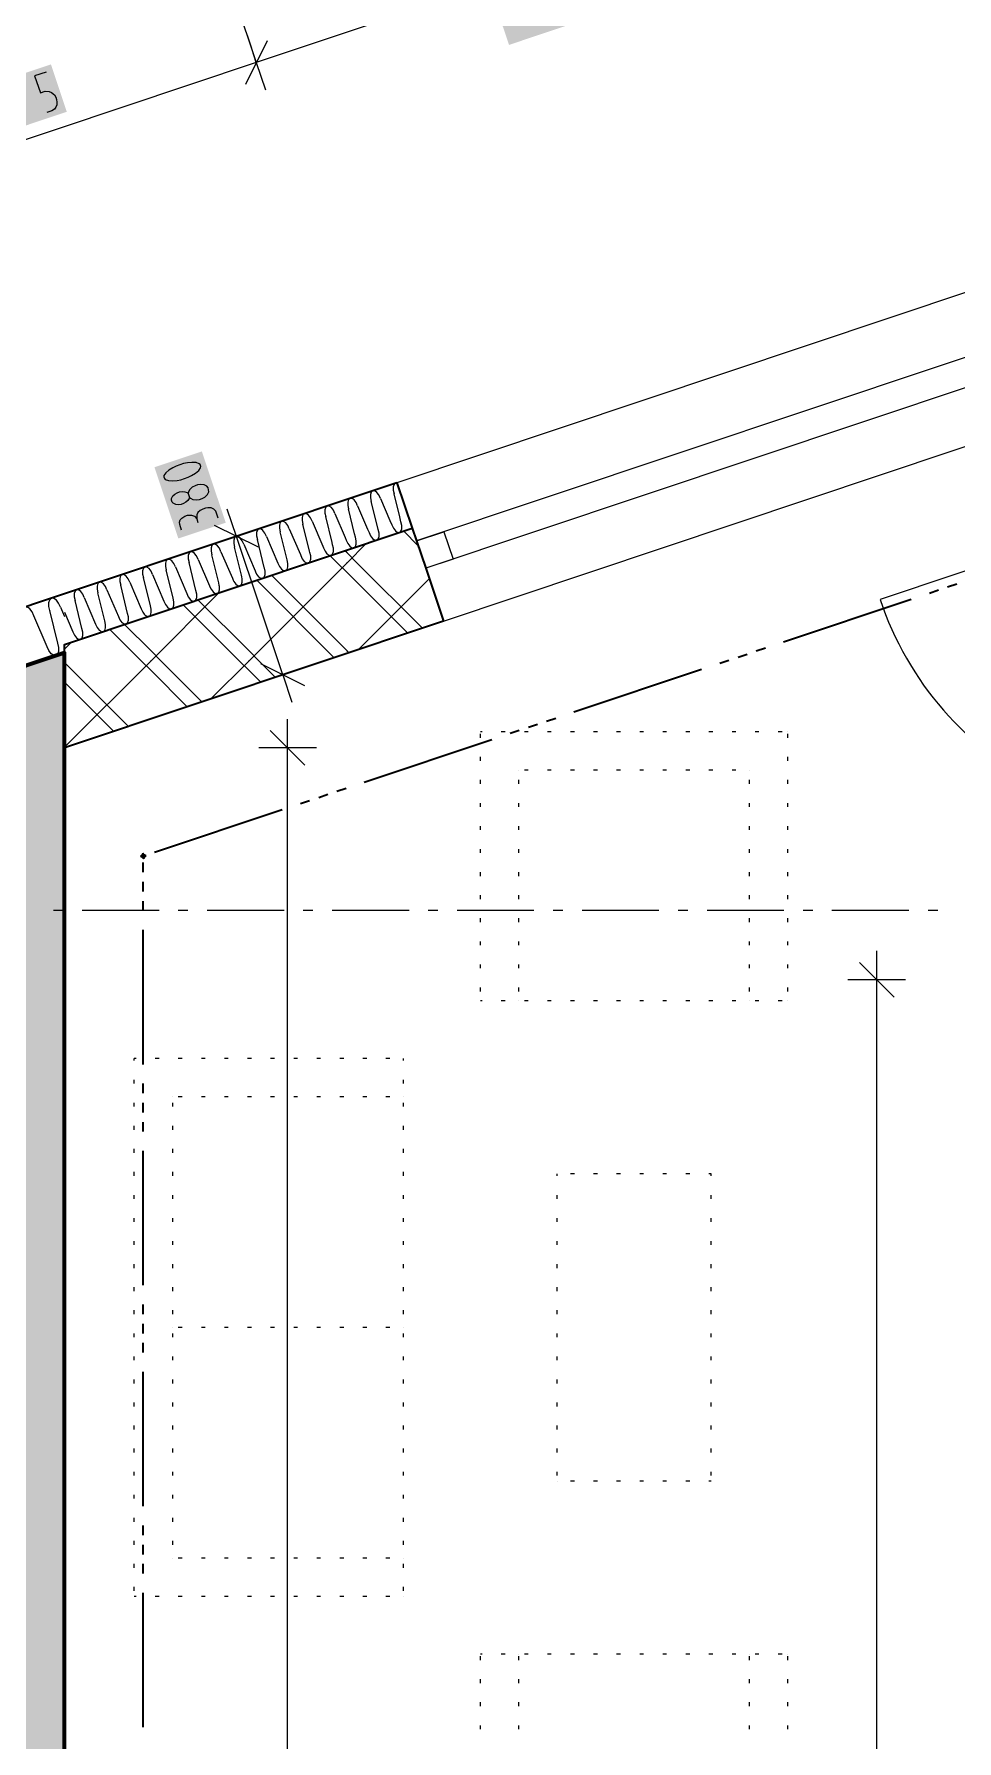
# Model space of a CAD drawing. Header units: millimetres. Extents: x 0 to 594, y 0 to 420.
# Drawn here: x 221.93 to 246.53, y 309.75 to 355.28 of the extents above; entities that cross this region are included whole.
import ezdxf

# ---------------------------------------------------------------- set-up
doc = ezdxf.new("R2010")
doc.units = ezdxf.units.MM
doc.header["$LTSCALE"] = 8
for name, color, linetype in [('PDF_Dvere', 7, 'Continuous'), ('PDF_Koty delkove', 7, 'Continuous'), ('PDF_Nabytek', 7, 'Continuous'), ('PDF_Okna', 7, 'Continuous'), ('PDF_Osy hlavni', 7, 'Continuous'), ('PDF_Pozarni useky', 7, 'Continuous'), ('PDF_Steny obvodove nosne', 7, 'Continuous'), ('PDF_Steny sendvic', 7, 'Continuous'), ('PDF_Zatepleni', 7, 'Continuous')]:
    doc.layers.add(name, color=color, linetype=linetype)

msp = doc.modelspace()

# ---------------------------------------------------------------- linework, layer by layer
at = {"layer": 'PDF_Dvere', "lineweight": 25}
msp.add_lwpolyline([(252.742, 342.964), (244.48, 340.199, 0.414214), (255.507, 334.702)], format="xyb", dxfattribs=at)
at = {"layer": 'PDF_Koty delkove', "lineweight": 18}
for points in [[(249.041, 361.61), (245.347, 360.373), (243.787, 359.851), (243.16, 359.641), (227.852, 354.517), (215.452, 350.366)], [(227.852, 354.517), (227.738, 354.857), (227.418, 355.812)], [(228.143, 355.101), (227.561, 353.933)], [(227.608, 355.246), (227.852, 354.517), (228.096, 353.788)], [(222.254, 354.265), (221.943, 354.161), (222.095, 353.708), (222.225, 353.751), (222.326, 353.748), (222.394, 353.717), (222.473, 353.654), (222.508, 353.594), (222.529, 353.529), (222.538, 353.459), (222.534, 353.387), (222.511, 353.325), (222.471, 353.275), (222.398, 353.232), (222.268, 353.189)], [(226.027, 342.835), (225.972, 342.788), (225.911, 342.753), (225.846, 342.731), (225.777, 342.723), (225.704, 342.726), (225.637, 342.762), (225.609, 342.796), (225.592, 342.847), (225.594, 342.892), (225.625, 342.96), (225.682, 343.008), (225.742, 343.042), (225.807, 343.064), (225.876, 343.073), (225.949, 343.068), (226.011, 343.046), (226.036, 343.026)], [(226.071, 342.921), (226.063, 342.89), (226.027, 342.835)], [(225.861, 342.043), (225.809, 342.199), (225.807, 342.256), (225.823, 342.319), (225.863, 342.361), (225.95, 342.419), (226.015, 342.441), (226.121, 342.448), (226.204, 342.417), (226.262, 342.35), (226.296, 342.247)], [(226.833, 342.368), (226.772, 342.55), (226.718, 342.603), (226.651, 342.639), (226.562, 342.638), (226.493, 342.629), (226.428, 342.608), (226.351, 342.567), (226.296, 342.52), (226.265, 342.452), (226.262, 342.35)], [(227.323, 341.879), (227.079, 342.608)], [(228.052, 342.123), (227.323, 341.879), (226.594, 341.635)], [(227.907, 341.588), (226.739, 342.17)], [(228.559, 338.186), (227.323, 341.879)], [(229.288, 338.43), (228.559, 338.186), (227.83, 337.942)], [(229.143, 337.895), (227.976, 338.477)], [(228.559, 338.186), (228.803, 337.457)], [(228.685, 336.238), (228.685, 337.006)], [(229.146, 335.776), (228.223, 336.699)], [(229.453, 336.238), (228.685, 336.238), (227.916, 336.238)], [(228.685, 243.7), (228.685, 246.313), (228.685, 254.821), (228.685, 256.41), (228.685, 266.147), (228.685, 267.685), (228.685, 269.171), (228.685, 336.238)], [(244.853, 329.594), (243.931, 330.516)], [(244.392, 330.055), (244.392, 330.824)], [(245.161, 330.055), (244.392, 330.055), (243.623, 330.055)], [(244.392, 243.7), (244.392, 246.467), (244.392, 266.147), (244.392, 267.685), (244.392, 269.171), (244.392, 330.055)]]:
    msp.add_lwpolyline(points, dxfattribs=at)
for points in [[(225.913, 343.821), (225.719, 343.756), (225.627, 343.711), (225.522, 343.647), (225.438, 343.575), (225.39, 343.502), (225.383, 343.471), (225.4, 343.419), (225.425, 343.398), (225.507, 343.368), (225.617, 343.362), (225.74, 343.373), (225.841, 343.392), (226.035, 343.457), (226.128, 343.503), (226.233, 343.568), (226.317, 343.639), (226.365, 343.712), (226.372, 343.745), (226.355, 343.796), (226.33, 343.817), (226.247, 343.846), (226.137, 343.853), (226.015, 343.84)], [(226.284, 343.252), (226.219, 343.231), (226.143, 343.19), (226.075, 343.125), (226.044, 343.057), (226.036, 343.026), (226.071, 342.921), (226.096, 342.901), (226.162, 342.865), (226.256, 342.853), (226.341, 342.867), (226.406, 342.889), (226.482, 342.929), (226.551, 342.995), (226.582, 343.064), (226.581, 343.121), (226.564, 343.173), (226.53, 343.219), (226.464, 343.255), (226.369, 343.266)]]:
    msp.add_lwpolyline(points, close=True, dxfattribs=at)
at = {"layer": 'PDF_Koty delkove', "color": 7, "lineweight": 18, "true_color": 0xffffff, "transparency": 33554559}
for points in [[(234.588, 354.988), (237.109, 355.832), (234.165, 356.252), (236.686, 357.096)], [(220.276, 352.359), (222.8, 353.204), (219.853, 353.623), (222.377, 354.468)], [(227.036, 342.245), (226.4, 344.146), (225.773, 341.822), (225.136, 343.723)]]:
    msp.add_solid(points, dxfattribs=at)
at = {"layer": 'PDF_Nabytek', "lineweight": 13}
for points in [[(233.824, 336.666), (233.824, 336.666)], [(233.871, 336.666), (233.824, 336.666)], [(233.824, 336.666), (233.824, 336.666)], [(233.824, 336.51), (233.824, 336.613)], [(234.486, 336.666), (234.383, 336.666)], [(235.101, 336.666), (234.998, 336.666)], [(235.716, 336.666), (235.613, 336.666)], [(236.331, 336.666), (236.228, 336.666)], [(236.946, 336.666), (236.843, 336.666)], [(237.561, 336.666), (237.458, 336.666)], [(238.176, 336.666), (238.073, 336.666)], [(238.791, 336.666), (238.688, 336.666)], [(239.406, 336.666), (239.303, 336.666)], [(240.021, 336.666), (239.918, 336.666)], [(240.636, 336.666), (240.533, 336.666)], [(241.251, 336.666), (241.148, 336.666)], [(241.866, 336.666), (241.763, 336.666)], [(242.024, 336.666), (242.024, 336.666)], [(242.024, 336.666), (242.024, 336.666)], [(242.024, 336.51), (242.024, 336.613)], [(233.824, 335.895), (233.824, 335.998)], [(242.024, 335.895), (242.024, 335.998)], [(234.849, 335.641), (234.849, 335.641)], [(234.849, 335.641), (234.849, 335.641)], [(235.101, 335.641), (234.998, 335.641)], [(235.716, 335.641), (235.613, 335.641)], [(236.331, 335.641), (236.228, 335.641)], [(236.946, 335.641), (236.843, 335.641)], [(237.561, 335.641), (237.458, 335.641)], [(238.176, 335.641), (238.073, 335.641)], [(238.791, 335.641), (238.688, 335.641)], [(239.406, 335.641), (239.303, 335.641)], [(240.021, 335.641), (239.918, 335.641)], [(240.636, 335.641), (240.533, 335.641)], [(240.999, 335.641), (240.999, 335.641)], [(240.999, 335.641), (240.999, 335.641)], [(233.824, 335.28), (233.824, 335.383)], [(234.849, 335.28), (234.849, 335.383)], [(240.999, 335.28), (240.999, 335.383)], [(242.024, 335.28), (242.024, 335.383)], [(233.824, 334.665), (233.824, 334.768)], [(234.849, 334.665), (234.849, 334.768)], [(240.999, 334.665), (240.999, 334.768)], [(242.024, 334.665), (242.024, 334.768)], [(233.824, 334.05), (233.824, 334.153)], [(234.849, 334.05), (234.849, 334.153)], [(240.999, 334.05), (240.999, 334.153)], [(242.024, 334.05), (242.024, 334.153)], [(233.824, 333.435), (233.824, 333.538)], [(234.849, 333.435), (234.849, 333.538)], [(240.999, 333.435), (240.999, 333.538)], [(242.024, 333.435), (242.024, 333.538)], [(233.824, 332.82), (233.824, 332.923)], [(234.849, 332.82), (234.849, 332.923)], [(240.999, 332.82), (240.999, 332.923)], [(242.024, 332.82), (242.024, 332.923)], [(233.824, 332.205), (233.824, 332.308)], [(234.849, 332.205), (234.849, 332.308)], [(240.999, 332.205), (240.999, 332.308)], [(242.024, 332.205), (242.024, 332.308)], [(233.824, 331.59), (233.824, 331.693)], [(234.849, 331.59), (234.849, 331.693)], [(240.999, 331.59), (240.999, 331.693)], [(242.024, 331.59), (242.024, 331.693)], [(233.824, 330.975), (233.824, 331.078)], [(234.849, 330.975), (234.849, 331.078)], [(240.999, 330.975), (240.999, 331.078)], [(242.024, 330.975), (242.024, 331.078)], [(233.824, 330.36), (233.824, 330.463)], [(234.849, 330.36), (234.849, 330.463)], [(240.999, 330.36), (240.999, 330.463)], [(242.024, 330.36), (242.024, 330.463)], [(233.824, 329.745), (233.824, 329.848)], [(234.849, 329.745), (234.849, 329.848)], [(240.999, 329.745), (240.999, 329.848)], [(242.024, 329.745), (242.024, 329.848)], [(233.871, 329.491), (233.824, 329.491)], [(233.824, 329.491), (233.824, 329.491)], [(233.824, 329.491), (233.824, 329.491)], [(234.486, 329.491), (234.383, 329.491)], [(234.849, 329.491), (234.849, 329.491)], [(235.101, 329.491), (234.998, 329.491)], [(235.716, 329.491), (235.613, 329.491)], [(236.331, 329.491), (236.228, 329.491)], [(236.946, 329.491), (236.843, 329.491)], [(237.561, 329.491), (237.458, 329.491)], [(238.176, 329.491), (238.073, 329.491)], [(238.791, 329.491), (238.688, 329.491)], [(239.406, 329.491), (239.303, 329.491)], [(240.021, 329.491), (239.918, 329.491)], [(240.636, 329.491), (240.533, 329.491)], [(240.999, 329.491), (240.999, 329.491)], [(241.251, 329.491), (241.148, 329.491)], [(241.866, 329.491), (241.763, 329.491)], [(242.024, 329.491), (242.024, 329.491)], [(242.024, 329.491), (242.024, 329.491)], [(224.599, 327.9), (224.599, 327.954)], [(224.599, 327.954), (224.599, 327.954)], [(224.646, 327.954), (224.599, 327.954)], [(224.599, 327.954), (224.599, 327.954)], [(225.261, 327.954), (225.158, 327.954)], [(225.876, 327.954), (225.773, 327.954)], [(226.491, 327.954), (226.388, 327.954)], [(227.106, 327.954), (227.003, 327.954)], [(227.721, 327.954), (227.618, 327.954)], [(228.336, 327.954), (228.233, 327.954)], [(228.951, 327.954), (228.848, 327.954)], [(229.566, 327.954), (229.463, 327.954)], [(230.181, 327.954), (230.078, 327.954)], [(230.796, 327.954), (230.693, 327.954)], [(231.411, 327.954), (231.308, 327.954)], [(231.774, 327.9), (231.774, 327.954)], [(231.774, 327.954), (231.774, 327.954)], [(231.774, 327.954), (231.774, 327.954)], [(224.599, 327.285), (224.599, 327.388)], [(231.774, 327.285), (231.774, 327.388)], [(225.624, 326.929), (225.624, 326.929)], [(225.624, 326.929), (225.624, 326.929)], [(225.876, 326.929), (225.773, 326.929)], [(226.491, 326.929), (226.388, 326.929)], [(227.106, 326.929), (227.003, 326.929)], [(227.721, 326.929), (227.618, 326.929)], [(228.336, 326.929), (228.233, 326.929)], [(228.951, 326.929), (228.848, 326.929)], [(229.566, 326.929), (229.463, 326.929)], [(230.181, 326.929), (230.078, 326.929)], [(230.796, 326.929), (230.693, 326.929)], [(231.411, 326.929), (231.308, 326.929)], [(231.774, 326.929), (231.774, 326.929)], [(224.599, 326.67), (224.599, 326.773)], [(225.624, 326.67), (225.624, 326.773)], [(231.774, 326.67), (231.774, 326.773)], [(224.599, 326.055), (224.599, 326.158)], [(225.624, 326.055), (225.624, 326.158)], [(231.774, 326.055), (231.774, 326.158)], [(224.599, 325.44), (224.599, 325.543)], [(225.624, 325.44), (225.624, 325.543)], [(231.774, 325.44), (231.774, 325.543)], [(224.599, 324.825), (224.599, 324.928)], [(225.624, 324.825), (225.624, 324.928)], [(231.774, 324.825), (231.774, 324.928)], [(235.874, 324.879), (235.874, 324.879)], [(235.874, 324.825), (235.874, 324.879)], [(235.874, 324.879), (235.874, 324.879)], [(236.331, 324.879), (236.228, 324.879)], [(236.946, 324.879), (236.843, 324.879)], [(237.561, 324.879), (237.458, 324.879)], [(238.176, 324.879), (238.073, 324.879)], [(238.791, 324.879), (238.688, 324.879)], [(239.406, 324.879), (239.303, 324.879)], [(239.974, 324.825), (239.974, 324.879), (239.918, 324.879)], [(239.974, 324.879), (239.974, 324.879)], [(239.974, 324.879), (239.974, 324.879)], [(224.599, 324.21), (224.599, 324.313)], [(225.624, 324.21), (225.624, 324.313)], [(231.774, 324.21), (231.774, 324.313)], [(235.874, 324.21), (235.874, 324.313)], [(239.974, 324.21), (239.974, 324.313)], [(224.599, 323.595), (224.599, 323.698)], [(225.624, 323.595), (225.624, 323.698)], [(231.774, 323.595), (231.774, 323.698)], [(235.874, 323.595), (235.874, 323.698)], [(239.974, 323.595), (239.974, 323.698)], [(224.599, 322.98), (224.599, 323.083)], [(225.624, 322.98), (225.624, 323.083)], [(231.774, 322.98), (231.774, 323.083)], [(235.874, 322.98), (235.874, 323.083)], [(239.974, 322.98), (239.974, 323.083)], [(224.599, 322.365), (224.599, 322.468)], [(225.624, 322.365), (225.624, 322.468)], [(231.774, 322.365), (231.774, 322.468)], [(235.874, 322.365), (235.874, 322.468)], [(239.974, 322.365), (239.974, 322.468)], [(224.599, 321.75), (224.599, 321.853)], [(225.624, 321.75), (225.624, 321.853)], [(231.774, 321.75), (231.774, 321.853)], [(235.874, 321.75), (235.874, 321.853)], [(239.974, 321.75), (239.974, 321.853)], [(224.599, 321.135), (224.599, 321.238)], [(225.624, 321.135), (225.624, 321.238)], [(231.774, 321.135), (231.774, 321.238)], [(235.874, 321.135), (235.874, 321.238)], [(239.974, 321.135), (239.974, 321.238)], [(224.599, 320.52), (224.599, 320.623)], [(225.624, 320.779), (225.624, 320.779)], [(225.624, 320.52), (225.624, 320.623)], [(225.876, 320.779), (225.773, 320.779)], [(226.491, 320.779), (226.388, 320.779)], [(227.106, 320.779), (227.003, 320.779)], [(227.721, 320.779), (227.618, 320.779)], [(228.336, 320.779), (228.233, 320.779)], [(228.951, 320.779), (228.848, 320.779)], [(229.566, 320.779), (229.463, 320.779)], [(230.181, 320.779), (230.078, 320.779)], [(230.796, 320.779), (230.693, 320.779)], [(231.411, 320.779), (231.308, 320.779)], [(231.774, 320.779), (231.774, 320.779)], [(231.774, 320.52), (231.774, 320.623)], [(235.874, 320.52), (235.874, 320.623)], [(239.974, 320.52), (239.974, 320.623)], [(224.599, 319.905), (224.599, 320.008)], [(225.624, 319.905), (225.624, 320.008)], [(231.774, 319.905), (231.774, 320.008)], [(235.874, 319.905), (235.874, 320.008)], [(239.974, 319.905), (239.974, 320.008)], [(224.599, 319.29), (224.599, 319.393)], [(225.624, 319.29), (225.624, 319.393)], [(231.774, 319.29), (231.774, 319.393)], [(235.874, 319.29), (235.874, 319.393)], [(239.974, 319.29), (239.974, 319.393)], [(224.599, 318.675), (224.599, 318.778)], [(225.624, 318.675), (225.624, 318.778)], [(231.774, 318.675), (231.774, 318.778)], [(235.874, 318.675), (235.874, 318.778)], [(239.974, 318.675), (239.974, 318.778)], [(224.599, 318.06), (224.599, 318.163)], [(225.624, 318.06), (225.624, 318.163)], [(231.774, 318.06), (231.774, 318.163)], [(235.874, 318.06), (235.874, 318.163)], [(239.974, 318.06), (239.974, 318.163)], [(224.599, 317.445), (224.599, 317.548)], [(225.624, 317.445), (225.624, 317.548)], [(231.774, 317.445), (231.774, 317.548)], [(235.874, 317.445), (235.874, 317.548)], [(239.974, 317.445), (239.974, 317.548)], [(224.599, 316.83), (224.599, 316.933)], [(225.624, 316.83), (225.624, 316.933)], [(231.774, 316.83), (231.774, 316.933)], [(235.874, 316.83), (235.874, 316.933)], [(239.974, 316.83), (239.974, 316.933)], [(235.874, 316.679), (235.874, 316.679)], [(235.874, 316.679), (235.874, 316.679)], [(236.331, 316.679), (236.228, 316.679)], [(236.946, 316.679), (236.843, 316.679)], [(237.561, 316.679), (237.458, 316.679)], [(238.176, 316.679), (238.073, 316.679)], [(238.791, 316.679), (238.688, 316.679)], [(239.406, 316.679), (239.303, 316.679)], [(239.974, 316.679), (239.918, 316.679)], [(239.974, 316.679), (239.974, 316.679)], [(239.974, 316.679), (239.974, 316.679)], [(224.599, 316.215), (224.599, 316.318)], [(225.624, 316.215), (225.624, 316.318)], [(231.774, 316.215), (231.774, 316.318)], [(224.599, 315.6), (224.599, 315.703)], [(225.624, 315.6), (225.624, 315.703)], [(231.774, 315.6), (231.774, 315.703)], [(224.599, 314.985), (224.599, 315.088)], [(225.624, 314.985), (225.624, 315.088)], [(231.774, 314.985), (231.774, 315.088)], [(225.624, 314.629), (225.624, 314.629)], [(225.624, 314.629), (225.624, 314.629)], [(225.876, 314.629), (225.773, 314.629)], [(226.491, 314.629), (226.388, 314.629)], [(227.106, 314.629), (227.003, 314.629)], [(227.721, 314.629), (227.618, 314.629)], [(228.336, 314.629), (228.233, 314.629)], [(228.951, 314.629), (228.848, 314.629)], [(229.566, 314.629), (229.463, 314.629)], [(230.181, 314.629), (230.078, 314.629)], [(230.796, 314.629), (230.693, 314.629)], [(231.411, 314.629), (231.308, 314.629)], [(231.774, 314.629), (231.774, 314.629)], [(224.599, 314.37), (224.599, 314.473)], [(231.774, 314.37), (231.774, 314.473)], [(224.599, 313.755), (224.599, 313.858)], [(231.774, 313.755), (231.774, 313.858)], [(224.646, 313.604), (224.599, 313.604)], [(224.599, 313.604), (224.599, 313.604)], [(224.599, 313.604), (224.599, 313.604)], [(225.261, 313.604), (225.158, 313.604)], [(225.876, 313.604), (225.773, 313.604)], [(226.491, 313.604), (226.388, 313.604)], [(227.106, 313.604), (227.003, 313.604)], [(227.721, 313.604), (227.618, 313.604)], [(228.336, 313.604), (228.233, 313.604)], [(228.951, 313.604), (228.848, 313.604)], [(229.566, 313.604), (229.463, 313.604)], [(230.181, 313.604), (230.078, 313.604)], [(230.796, 313.604), (230.693, 313.604)], [(231.411, 313.604), (231.308, 313.604)], [(231.774, 313.604), (231.774, 313.604)], [(231.774, 313.604), (231.774, 313.604)], [(233.871, 312.067), (233.824, 312.067)], [(233.824, 312.067), (233.824, 312.067)], [(233.824, 312.067), (233.824, 312.067)], [(233.824, 311.91), (233.824, 312.013)], [(234.486, 312.067), (234.383, 312.067)], [(234.849, 312.067), (234.849, 312.067)], [(234.849, 311.91), (234.849, 312.013)], [(235.101, 312.067), (234.998, 312.067)], [(235.716, 312.067), (235.613, 312.067)], [(236.331, 312.067), (236.228, 312.067)], [(236.946, 312.067), (236.843, 312.067)], [(237.561, 312.067), (237.458, 312.067)], [(238.176, 312.067), (238.073, 312.067)], [(238.791, 312.067), (238.688, 312.067)], [(239.406, 312.067), (239.303, 312.067)], [(240.021, 312.067), (239.918, 312.067)], [(240.636, 312.067), (240.533, 312.067)], [(240.999, 312.067), (240.999, 312.067)], [(240.999, 311.91), (240.999, 312.013)], [(241.251, 312.067), (241.148, 312.067)], [(241.866, 312.067), (241.763, 312.067)], [(242.024, 312.067), (242.024, 312.067)], [(242.024, 312.067), (242.024, 312.067)], [(242.024, 311.91), (242.024, 312.013)], [(233.824, 311.295), (233.824, 311.398)], [(234.849, 311.295), (234.849, 311.398)], [(240.999, 311.295), (240.999, 311.398)], [(242.024, 311.295), (242.024, 311.398)], [(233.824, 310.68), (233.824, 310.783)], [(234.849, 310.68), (234.849, 310.783)], [(240.999, 310.68), (240.999, 310.783)], [(242.024, 310.68), (242.024, 310.783)], [(233.824, 310.065), (233.824, 310.168)], [(234.849, 310.065), (234.849, 310.168)], [(240.999, 310.065), (240.999, 310.168)], [(242.024, 310.065), (242.024, 310.168)]]:
    msp.add_lwpolyline(points, dxfattribs=at)
at = {"layer": 'PDF_Okna', "lineweight": 25}
for points in [[(249.098, 349.168), (231.602, 343.312)], [(249.619, 347.613), (232.123, 341.757)], [(249.863, 346.884), (232.367, 341.028)], [(232.839, 339.618), (250.334, 345.475)]]:
    msp.add_lwpolyline(points, dxfattribs=at)
msp.add_lwpolyline([(232.123, 341.757), (232.852, 342.001), (233.096, 341.272), (232.367, 341.028)], close=True, dxfattribs=at)
at = {"layer": 'PDF_Osy hlavni', "lineweight": 18}
for points in [[(222.698, 331.9), (222.442, 331.9)], [(225.261, 331.9), (223.211, 331.9)], [(226.029, 331.9), (225.773, 331.9)], [(228.592, 331.9), (226.542, 331.9)], [(229.361, 331.9), (229.104, 331.9)], [(231.923, 331.9), (229.873, 331.9)], [(232.692, 331.9), (232.436, 331.9)], [(235.254, 331.9), (233.204, 331.9)], [(236.023, 331.9), (235.767, 331.9)], [(238.586, 331.9), (236.536, 331.9)], [(239.354, 331.9), (239.098, 331.9)], [(241.917, 331.9), (239.867, 331.9)], [(242.686, 331.9), (242.429, 331.9)], [(245.248, 331.9), (243.198, 331.9)], [(246.017, 331.9), (245.761, 331.9)]]:
    msp.add_lwpolyline(points, dxfattribs=at)
at = {"layer": 'PDF_Pozarni useky', "lineweight": 35}
for points in [[(246.282, 340.532), (246.525, 340.613)], [(241.908, 339.067), (245.31, 340.206)], [(245.796, 340.369), (246.039, 340.45)], [(240.693, 338.661), (240.936, 338.742)], [(241.179, 338.823), (241.422, 338.905)], [(236.319, 337.197), (239.721, 338.335)], [(240.207, 338.498), (240.45, 338.579)], [(235.104, 336.79), (235.347, 336.871)], [(235.59, 336.953), (235.833, 337.034)], [(230.73, 335.326), (234.132, 336.465)], [(234.618, 336.627), (234.861, 336.709)], [(230.001, 335.082), (230.244, 335.163)], [(225.141, 333.455), (228.543, 334.594)], [(229.029, 334.757), (229.272, 334.838)], [(229.515, 334.919), (229.758, 335.001)], [(224.84, 332.923), (224.84, 333.179)], [(224.84, 332.41), (224.84, 332.667)], [(224.84, 331.898), (224.84, 332.154)], [(224.84, 327.798), (224.84, 331.385)], [(224.84, 327.029), (224.84, 327.285)], [(224.84, 326.517), (224.84, 326.773)], [(224.84, 326.004), (224.84, 326.26)], [(224.84, 321.904), (224.84, 325.492)], [(224.84, 321.135), (224.84, 321.392)], [(224.84, 320.623), (224.84, 320.879)], [(224.84, 320.11), (224.84, 320.367)], [(224.84, 316.01), (224.84, 319.598)], [(224.84, 315.242), (224.84, 315.498)], [(224.84, 314.729), (224.84, 314.985)], [(224.84, 314.217), (224.84, 314.473)], [(224.84, 310.117), (224.84, 313.704)]]:
    msp.add_lwpolyline(points, dxfattribs=at)
at = {"layer": 'PDF_Pozarni useky', "lineweight": 35, "transparency": 33554559}
for points in [[(224.84, 333.265), (224.75, 333.354), (224.929, 333.354), (224.84, 333.444)], [(224.755, 333.326), (224.811, 333.439), (224.868, 333.269), (224.925, 333.383)]]:
    msp.add_solid(points, dxfattribs=at)
at = {"layer": 'PDF_Steny obvodove nosne', "lineweight": 70}
msp.add_lwpolyline([(220.689, 338.091), (220.689, 333.95), (220.689, 332.669), (220.689, 330.055), (220.689, 274.244), (220.689, 272.758), (220.689, 246.467), (220.689, 243.853), (222.739, 243.853), (222.739, 246.313), (222.739, 246.467), (222.739, 254.821), (222.739, 256.41), (222.739, 267.685), (222.739, 336.238), (222.739, 338.778)], close=True, dxfattribs=at)
at = {"layer": 'PDF_Steny obvodove nosne', "color": 9, "lineweight": 9, "true_color": 0xc0c0c0, "transparency": 33554559}
msp.add_solid([(220.689, 338.091), (220.689, 243.853), (222.739, 338.778), (222.739, 243.853)], dxfattribs=at)
at = {"layer": 'PDF_Steny sendvic', "lineweight": 35}
for points in [[(231.602, 343.312), (222.739, 340.345)], [(231.602, 343.312), (232.009, 342.097)], [(222.739, 338.994), (232.009, 342.097)]]:
    msp.add_lwpolyline(points, dxfattribs=at)
at = {"layer": 'PDF_Steny sendvic', "lineweight": 9}
for points in [[(231.564, 343.299), (231.525, 343.266), (231.503, 343.2), (231.503, 343.112), (231.525, 343.016)], [(231.607, 343.298), (231.567, 343.3)], [(230.35, 342.893), (230.31, 342.859), (230.288, 342.793), (230.288, 342.706), (230.31, 342.61)], [(230.553, 342.691), (230.513, 342.781), (230.46, 342.851), (230.403, 342.89), (230.352, 342.893)], [(230.957, 343.096), (230.918, 343.063), (230.896, 342.997), (230.896, 342.909), (230.918, 342.813)], [(231.102, 342.064), (231.075, 342.175), (230.918, 342.813)], [(231.161, 342.894), (231.12, 342.984), (231.068, 343.054), (231.011, 343.094), (230.959, 343.097)], [(231.161, 342.894), (231.414, 342.304), (231.465, 342.186)], [(231.709, 342.267), (231.676, 342.404), (231.525, 343.016)], [(229.135, 342.486), (229.095, 342.453), (229.073, 342.387), (229.074, 342.299), (229.095, 342.203)], [(229.338, 342.284), (229.298, 342.374), (229.245, 342.444), (229.188, 342.484), (229.137, 342.487)], [(229.742, 342.689), (229.703, 342.656), (229.681, 342.59), (229.681, 342.502), (229.703, 342.406)], [(229.887, 341.657), (229.872, 341.716), (229.703, 342.406)], [(229.946, 342.488), (229.906, 342.578), (229.853, 342.648), (229.796, 342.687), (229.744, 342.69)], [(229.946, 342.488), (230.22, 341.849), (230.25, 341.779), (230.291, 341.688), (230.344, 341.618), (230.401, 341.578), (230.441, 341.573)], [(230.494, 341.861), (230.473, 341.945), (230.31, 342.61)], [(230.553, 342.691), (230.817, 342.076)], [(227.313, 341.876), (227.273, 341.842), (227.251, 341.777), (227.251, 341.689), (227.273, 341.593)], [(227.423, 341.834), (227.366, 341.874), (227.314, 341.876)], [(227.92, 342.079), (227.88, 342.046), (227.859, 341.98), (227.859, 341.892), (227.88, 341.796)], [(228.123, 341.877), (228.083, 341.967), (228.03, 342.037), (227.973, 342.077), (227.921, 342.08)], [(228.123, 341.877), (228.428, 341.169)], [(228.527, 342.283), (228.488, 342.249), (228.466, 342.183), (228.466, 342.096), (228.488, 342)], [(228.672, 341.25), (228.67, 341.257), (228.488, 342)], [(228.731, 342.081), (228.691, 342.171), (228.638, 342.241), (228.581, 342.28), (228.529, 342.283)], [(228.731, 342.081), (229.026, 341.393), (229.035, 341.372)], [(229.279, 341.454), (229.271, 341.487), (229.095, 342.203)], [(229.338, 342.284), (229.623, 341.621), (229.643, 341.575), (229.683, 341.485), (229.736, 341.415), (229.794, 341.375), (229.833, 341.369)], [(230.817, 342.076), (230.858, 341.982)], [(230.858, 341.982), (230.898, 341.892), (230.951, 341.821), (231.008, 341.782), (231.048, 341.776)], [(231.074, 341.784), (231.102, 341.813), (231.124, 341.879), (231.124, 341.967), (231.102, 342.064)], [(231.102, 342.064), (231.102, 342.064)], [(231.365, 341.882), (231.364, 341.881)], [(231.366, 341.882), (231.365, 341.882)], [(231.465, 342.186), (231.506, 342.095), (231.559, 342.025), (231.616, 341.985), (231.656, 341.979)], [(231.681, 341.988), (231.709, 342.016), (231.731, 342.083), (231.731, 342.171), (231.709, 342.267)], [(231.709, 342.267), (231.709, 342.267)], [(232.162, 341.639), (231.781, 342.02)], [(231.972, 342.085), (231.971, 342.084)], [(231.974, 342.085), (231.972, 342.085)], [(226.098, 341.469), (226.058, 341.436), (226.036, 341.37), (226.036, 341.282), (226.058, 341.186)], [(226.301, 341.267), (226.261, 341.357), (226.208, 341.427), (226.151, 341.467), (226.099, 341.47)], [(226.639, 337.543), (227.658, 338.563), (230.272, 341.176), (230.782, 341.686)], [(226.705, 341.673), (226.665, 341.639), (226.644, 341.573), (226.644, 341.485)], [(226.644, 341.485), (226.666, 341.389)], [(226.908, 341.471), (226.868, 341.561), (226.815, 341.631), (226.758, 341.67), (226.706, 341.673)], [(226.908, 341.471), (227.213, 340.762)], [(227.457, 340.844), (227.273, 341.593)], [(227.516, 341.674), (227.476, 341.764), (227.423, 341.834)], [(227.516, 341.674), (227.82, 340.965)], [(228.064, 341.047), (227.88, 341.796)], [(229.251, 341.174), (229.279, 341.203), (229.301, 341.269), (229.301, 341.357), (229.279, 341.454)], [(229.279, 341.454), (229.279, 341.454)], [(229.859, 341.378), (229.887, 341.406), (229.909, 341.473), (229.909, 341.561), (229.887, 341.657)], [(229.887, 341.657), (229.887, 341.657)], [(230.151, 341.475), (230.15, 341.475), (230.149, 341.474)], [(230.534, 341.176), (230.272, 341.438), (230.214, 341.496)], [(230.466, 341.581), (230.494, 341.61), (230.516, 341.676), (230.516, 341.764), (230.494, 341.861)], [(230.494, 341.861), (230.494, 341.861)], [(230.757, 341.678), (230.756, 341.678)], [(230.759, 341.678), (230.757, 341.678)], [(224.883, 341.063), (224.843, 341.029), (224.821, 340.963), (224.821, 340.875), (224.843, 340.779)], [(225.086, 340.861), (225.046, 340.95), (224.993, 341.021), (224.936, 341.06), (224.884, 341.063)], [(225.49, 341.266), (225.45, 341.232), (225.429, 341.166), (225.429, 341.079), (225.451, 340.983)], [(225.606, 339.954), (225.635, 339.983), (225.656, 340.049), (225.656, 340.107), (225.656, 340.137), (225.634, 340.234), (225.451, 340.983)], [(225.694, 341.064), (225.653, 341.154), (225.6, 341.224), (225.543, 341.263), (225.491, 341.266)], [(225.694, 341.064), (225.998, 340.355)], [(226.242, 340.437), (226.058, 341.186)], [(226.301, 341.267), (226.605, 340.559)], [(226.849, 340.64), (226.666, 341.389)], [(227.82, 340.965), (227.833, 340.938), (227.861, 340.875), (227.914, 340.805), (227.971, 340.765), (228.011, 340.759)], [(228.036, 340.768), (228.065, 340.796), (228.086, 340.862), (228.086, 340.95), (228.069, 341.028), (228.064, 341.047)], [(228.064, 341.047), (228.064, 341.047)], [(228.428, 341.169), (228.429, 341.165), (228.468, 341.078), (228.521, 341.008), (228.579, 340.968), (228.618, 340.962)], [(228.644, 340.971), (228.672, 341)], [(228.672, 341.25), (228.672, 341.25)], [(228.672, 341), (228.694, 341.066), (228.694, 341.154), (228.672, 341.25)], [(228.935, 341.068), (228.934, 341.068)], [(228.936, 341.068), (228.935, 341.068)], [(229.035, 341.372), (229.076, 341.282), (229.129, 341.211), (229.186, 341.172)], [(229.186, 341.172), (229.226, 341.166)], [(229.542, 341.272), (229.541, 341.271)], [(229.543, 341.272), (229.542, 341.272)], [(230.011, 341.176), (229.822, 341.365)], [(230.272, 340.915), (230.011, 341.176)], [(232.279, 339.431), (230.534, 341.176)], [(223.668, 340.656), (223.628, 340.622), (223.606, 340.556), (223.606, 340.469), (223.628, 340.373)], [(223.871, 340.454), (223.831, 340.544), (223.778, 340.614), (223.721, 340.653), (223.668, 340.656)], [(224.275, 340.859), (224.235, 340.825), (224.214, 340.76), (224.214, 340.672), (224.236, 340.576)], [(224.391, 339.547), (224.42, 339.576), (224.442, 339.642), (224.442, 339.644), (224.441, 339.73), (224.419, 339.827), (224.236, 340.576)], [(224.479, 340.657), (224.438, 340.747), (224.385, 340.817), (224.328, 340.857), (224.276, 340.86)], [(224.479, 340.657), (224.783, 339.948)], [(225.027, 340.03), (224.843, 340.779)], [(225.086, 340.861), (225.39, 340.152)], [(226.605, 340.559), (226.639, 340.482), (226.646, 340.468), (226.699, 340.398), (226.756, 340.358), (226.796, 340.352)], [(226.821, 340.361), (226.85, 340.389), (226.871, 340.456), (226.871, 340.544), (226.866, 340.569), (226.849, 340.64)], [(226.849, 340.64), (226.849, 340.64)], [(227.213, 340.762), (227.236, 340.71), (227.253, 340.672), (227.306, 340.601), (227.364, 340.562), (227.403, 340.556)], [(227.429, 340.564), (227.457, 340.593), (227.479, 340.659), (227.479, 340.747), (227.467, 340.798), (227.457, 340.844)], [(227.457, 340.844), (227.457, 340.844)], [(227.72, 340.661), (227.719, 340.661)], [(227.721, 340.661), (227.72, 340.661)], [(229.929, 338.644), (227.864, 340.709)], [(230.321, 338.775), (230.272, 338.824), (228.256, 340.841)], [(228.328, 340.865), (228.327, 340.865), (228.327, 340.864)], [(231.887, 339.3), (230.272, 340.915)], [(230.568, 338.858), (232.46, 340.75)], [(222.739, 336.256), (225.045, 338.563), (226.853, 340.371)], [(223.061, 340.453), (223.02, 340.419), (222.999, 340.353), (222.999, 340.265), (223.021, 340.169)], [(223.205, 339.42), (223.021, 340.169)], [(223.264, 340.25), (223.223, 340.34), (223.171, 340.41), (223.113, 340.45), (223.061, 340.453)], [(223.264, 340.25), (223.568, 339.542)], [(223.812, 339.623), (223.628, 340.373)], [(223.871, 340.454), (224.175, 339.745)], [(225.39, 340.152), (225.431, 340.061), (225.454, 340.03), (225.484, 339.991), (225.541, 339.951), (225.581, 339.946)], [(225.634, 340.234), (225.634, 340.234)], [(225.898, 340.051), (225.897, 340.051)], [(225.897, 340.051), (225.897, 340.051)], [(227.397, 338.563), (225.906, 340.054)], [(225.998, 340.355), (226.038, 340.265), (226.045, 340.256), (226.091, 340.194), (226.149, 340.155), (226.188, 340.149)], [(226.214, 340.157), (226.242, 340.186), (226.264, 340.252), (226.264, 340.339), (226.264, 340.34), (226.242, 340.437)], [(226.242, 340.437), (226.242, 340.437)], [(227.92, 338.563), (227.658, 338.824), (226.297, 340.185)], [(226.505, 340.255), (226.504, 340.254)], [(226.505, 340.255), (226.505, 340.255)], [(227.113, 340.458), (227.112, 340.458)], [(227.112, 340.458), (227.112, 340.458)], [(222.739, 339.855), (222.96, 339.338)], [(223.784, 339.344), (223.812, 339.373), (223.824, 339.408), (223.834, 339.439), (223.834, 339.527), (223.812, 339.623)], [(223.812, 339.623), (223.812, 339.623)], [(224.175, 339.745), (224.216, 339.655), (224.269, 339.584), (224.275, 339.58), (224.326, 339.545), (224.366, 339.539)], [(224.419, 339.827), (224.419, 339.827)], [(224.683, 339.645), (224.682, 339.645)], [(224.682, 339.645), (224.682, 339.644)], [(224.783, 339.948), (224.823, 339.858), (224.864, 339.805), (224.876, 339.788), (224.934, 339.748), (224.973, 339.742)], [(224.999, 339.751), (225.027, 339.779), (225.049, 339.845), (225.049, 339.875), (225.049, 339.934), (225.027, 340.03)], [(225.027, 340.03), (225.027, 340.03)], [(225.29, 339.848), (225.29, 339.848)], [(225.29, 339.848), (225.29, 339.848)], [(222.96, 339.338), (223.001, 339.248), (223.054, 339.178), (223.111, 339.138)], [(223.111, 339.138), (223.115, 339.137), (223.151, 339.132)], [(223.177, 339.141), (223.205, 339.169), (223.206, 339.172), (223.227, 339.235), (223.227, 339.323), (223.205, 339.42)], [(223.205, 339.42), (223.205, 339.42)], [(223.468, 339.238), (223.467, 339.238)], [(223.468, 339.238), (223.468, 339.238)], [(223.568, 339.542), (223.608, 339.451), (223.661, 339.381), (223.694, 339.358), (223.719, 339.341), (223.758, 339.335)], [(224.783, 338.563), (223.948, 339.398)], [(224.075, 339.441), (224.075, 339.441)], [(224.075, 339.441), (224.075, 339.441)], [(226.404, 337.465), (225.306, 338.563), (225.045, 338.824), (224.339, 339.53)], [(222.739, 338.87), (222.924, 339.056)], [(222.86, 339.034), (222.86, 339.034)], [(222.86, 339.034), (222.86, 339.034)], [(224.446, 336.809), (222.739, 338.516)], [(225.045, 338.301), (224.783, 338.563)], [(226.013, 337.333), (225.045, 338.301)], [(227.658, 338.301), (227.397, 338.563)], [(227.971, 337.989), (227.658, 338.301)], [(228.362, 338.12), (227.92, 338.563)], [(224.054, 336.678), (222.739, 337.994)]]:
    msp.add_lwpolyline(points, dxfattribs=at)
at = {"layer": 'PDF_Steny sendvic', "lineweight": 35}
msp.add_lwpolyline([(222.739, 336.238), (222.739, 336.443), (222.739, 338.778), (222.739, 338.994), (232.009, 342.097), (232.123, 341.757), (232.367, 341.028), (232.839, 339.618), (222.79, 336.255)], close=True, dxfattribs=at)
at = {"layer": 'PDF_Steny sendvic', "lineweight": 9, "transparency": 33554559}
for points in [[(230.918, 342.79), (230.895, 342.813), (230.941, 342.813), (230.918, 342.836)], [(231.525, 342.993), (231.502, 343.016), (231.548, 343.016), (231.525, 343.039)], [(229.703, 342.383), (229.68, 342.406), (229.726, 342.406), (229.703, 342.429)], [(230.31, 342.587), (230.287, 342.61), (230.333, 342.61), (230.31, 342.633)], [(228.488, 341.976), (228.465, 342), (228.511, 342), (228.488, 342.023)], [(229.095, 342.18), (229.072, 342.203), (229.118, 342.203), (229.095, 342.226)], [(226.666, 341.366), (226.642, 341.389), (226.689, 341.389), (226.666, 341.412)], [(227.273, 341.57), (227.25, 341.593), (227.296, 341.593), (227.273, 341.616)], [(227.88, 341.773), (227.857, 341.796), (227.904, 341.796), (227.88, 341.819)], [(225.451, 340.96), (225.427, 340.983), (225.474, 340.983), (225.451, 341.006)], [(226.058, 341.163), (226.035, 341.186), (226.081, 341.186), (226.058, 341.209)], [(230.272, 341.153), (230.249, 341.176), (230.295, 341.176), (230.272, 341.199)], [(224.236, 340.553), (224.213, 340.576), (224.259, 340.576), (224.236, 340.599)], [(224.843, 340.756), (224.82, 340.779), (224.866, 340.779), (224.843, 340.802)], [(223.021, 340.146), (222.998, 340.169), (223.044, 340.169), (223.021, 340.192)], [(223.628, 340.349), (223.605, 340.373), (223.651, 340.373), (223.628, 340.396)], [(225.045, 338.54), (225.022, 338.563), (225.068, 338.563), (225.045, 338.586)], [(227.658, 338.54), (227.635, 338.563), (227.682, 338.563), (227.658, 338.586)]]:
    msp.add_solid(points, dxfattribs=at)
at = {"layer": 'PDF_Zatepleni', "lineweight": 35}
for points in [[(222.739, 340.345), (219.202, 339.161), (219.202, 337.594)], [(220.689, 333.95), (220.689, 338.091), (222.739, 338.778), (222.739, 338.994)]]:
    msp.add_lwpolyline(points, dxfattribs=at)
at = {"layer": 'PDF_Zatepleni', "lineweight": 9}
for points in [[(222.562, 339.032), (222.348, 339.901), (222.323, 340.012), (222.323, 340.114), (222.348, 340.191), (222.394, 340.23)], [(222.63, 339.995), (222.583, 340.1), (222.522, 340.181), (222.456, 340.227), (222.395, 340.23)], [(222.499, 338.698), (222.453, 338.705), (222.387, 338.751), (222.325, 338.832), (222.278, 338.937), (221.925, 339.759), (221.879, 339.864), (221.817, 339.945), (221.751, 339.991), (221.691, 339.994)], [(222.63, 339.995), (222.739, 339.743)], [(222.529, 338.708), (222.562, 338.741), (222.587, 338.818), (222.587, 338.92), (222.562, 339.032)], [(222.562, 339.032), (222.562, 339.032)], [(222.162, 338.585), (222.162, 338.585)], [(222.162, 338.585), (222.162, 338.584)]]:
    msp.add_lwpolyline(points, dxfattribs=at)
at = {"layer": 'PDF_Zatepleni', "lineweight": 9, "transparency": 33554559}
msp.add_solid([(222.348, 339.878), (222.325, 339.901), (222.371, 339.901), (222.348, 339.924)], dxfattribs=at)

doc.saveas('drawing.dxf')
